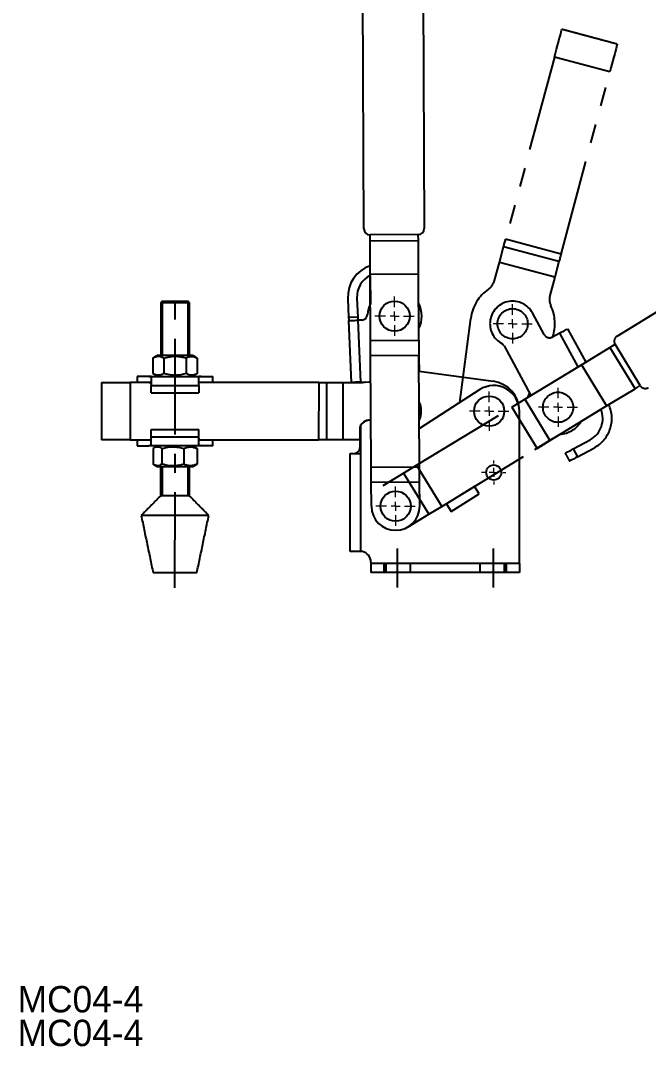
# Model space of a CAD drawing. Header units: millimetres. Extents: x 32 to 447, y 35 to 549.
# Drawn here: x 32.5 to 240.5, y 34.8 to 374.9 of the extents above; entities that cross this region are included whole.
import ezdxf

# ---------------------------------------------------------------- set-up
doc = ezdxf.new("R2010")
doc.units = ezdxf.units.MM
for name, pattern in [('CENTER', [50.8, 31.75, -6.35, 6.35, -6.35]), ('DASHED', [19.05, 12.7, -6.35]), ('PHANTOM', [63.5, 31.75, -6.35, 6.35, -6.35, 6.35, -6.35])]:
    doc.linetypes.add(name, pattern=pattern)
doc.layers.add('CENTER', color=1, linetype='CENTER')
doc.styles.get("Standard").update_dxf_attribs({"font": 'GOTHIC.TTF'})

# ---------------------------------------------------------------- blocks, each defined once
blk = doc.blocks.new('SW_CENTERMARKSYMBOL_0')
at = {"color": 0, "linetype": 'Continuous', "lineweight": 0}
for p, q in [((0, 3), (0, 6.5)), ((-3, 0), (-6.5, 0)), ((0, 0), (-1.5, 0)), ((0, 0), (0, 1.5)), ((0, 0), (0, -1.5)), ((0, 0), (1.5, 0)), ((3, 0), (6.5, 0)), ((0, -3), (0, -6.5))]:
    blk.add_line(p, q, dxfattribs=at)
blk = doc.blocks.new('SW_CENTERMARKSYMBOL_1')
at = {"color": 0, "linetype": 'Continuous', "lineweight": 0}
for p, q in [((0, 3), (0, 6.5)), ((-3, 0), (-6.5, 0)), ((0, 0), (-1.5, 0)), ((0, 0), (0, 1.5)), ((0, 0), (0, -1.5)), ((0, 0), (1.5, 0)), ((3, 0), (6.5, 0)), ((0, -3), (0, -6.5))]:
    blk.add_line(p, q, dxfattribs=at)
blk = doc.blocks.new('SW_CENTERMARKSYMBOL_2')
at = {"color": 0, "linetype": 'Continuous', "lineweight": 0}
for p, q in [((0, 3), (0, 6.5)), ((-3, 0), (-6.5, 0)), ((0, 0), (-1.5, 0)), ((0, 0), (0, 1.5)), ((0, 0), (0, -1.5)), ((0, 0), (1.5, 0)), ((3, 0), (6.5, 0)), ((0, -3), (0, -6.5))]:
    blk.add_line(p, q, dxfattribs=at)
blk = doc.blocks.new('SW_CENTERMARKSYMBOL_3')
at = {"color": 0, "linetype": 'Continuous', "lineweight": 0}
for p, q in [((0, 3), (0, 4)), ((-3, 0), (-4, 0)), ((0, 0), (-1.5, 0)), ((0, 0), (0, 1.5)), ((0, 0), (0, -1.5)), ((0, 0), (1.5, 0)), ((3, 0), (4, 0)), ((0, -3), (0, -4))]:
    blk.add_line(p, q, dxfattribs=at)

msp = doc.modelspace()

# ---------------------------------------------------------------- linework, layer by layer
at = {"color": 7, "linetype": 'Continuous'}
for p, q in [((146.22, 305.83), (145.8, 384.83)), ((146.22, 305.83), (145.8, 384.83)), ((165.8, 384.94), (166.22, 305.94)), ((165.8, 384.94), (166.22, 305.94)), ((164.24, 303.93), (148.24, 303.85)), ((164.24, 303.93), (148.24, 303.85)), ((148.25, 301.85), (148.24, 303.85)), ((148.25, 301.85), (148.24, 303.85)), ((164.25, 301.93), (164.24, 303.93)), ((164.25, 301.93), (164.24, 303.93)), ((148.25, 301.85), (164.25, 301.93)), ((148.25, 301.85), (164.25, 301.93)), ((148.3, 290.85), (148.25, 301.85)), ((164.3, 290.93), (164.25, 301.93)), ((148.3, 290.85), (164.3, 290.93)), ((148.3, 290.85), (164.3, 290.93)), ((148.42, 268.85), (148.3, 290.85)), ((148.42, 268.85), (148.3, 290.85)), ((148.31, 290.38), (148.31, 289.87)), ((148.31, 290.38), (148.31, 289.87)), ((148.31, 289.87), (148.36, 280.97)), ((164.42, 268.93), (164.3, 290.93)), ((140.89, 282.76), (141.16, 276.39)), ((140.89, 282.76), (141.16, 276.39)), ((143.88, 282.89), (144.15, 276.52)), ((143.88, 282.89), (144.15, 276.52)), ((144.15, 276.52), (141.16, 276.39)), ((144.15, 276.52), (141.16, 276.39)), ((145.49, 275.59), (144.2, 275.53)), ((145.49, 275.59), (144.2, 275.53)), ((144.2, 275.53), (145.06, 255.03)), ((144.2, 275.53), (145.06, 255.03)), ((141.2, 275.39), (141.2, 275.41)), ((141.2, 275.39), (141.2, 275.41)), ((142.07, 254.9), (141.2, 275.39)), ((142.07, 254.9), (141.2, 275.39)), ((148.42, 268.85), (164.42, 268.93)), ((148.45, 263.85), (148.42, 268.85)), ((148.45, 263.85), (148.42, 268.85)), ((164.42, 268.93), (164.43, 267.99)), ((164.43, 267.99), (164.45, 262.99)), ((164.43, 267.99), (164.45, 262.99)), ((76.31, 263.01), (76.31, 257.84)), ((76.31, 263.01), (76.31, 257.84)), ((79.98, 263.01), (79.98, 257.84)), ((79.98, 263.01), (79.98, 257.84)), ((87.31, 263.01), (87.31, 257.83)), ((87.31, 263.01), (87.31, 257.83)), ((90.98, 263.01), (90.98, 257.83)), ((90.98, 263.01), (90.98, 257.83)), ((148.45, 263.85), (164.45, 263.93)), ((148.45, 263.85), (164.45, 263.93)), ((148.65, 226.85), (148.45, 263.85)), ((148.65, 226.85), (148.45, 263.85)), ((164.65, 226.93), (164.45, 263.93)), ((164.65, 226.93), (164.45, 263.93)), ((164.45, 262.99), (164.48, 258.61)), ((164.45, 262.99), (164.48, 258.61)), ((164.48, 258.61), (189.05, 255.3)), ((164.48, 258.61), (189.05, 255.3)), ((74.97, 256.92), (92.32, 256.92)), ((74.97, 256.92), (92.32, 256.92)), ((145.06, 255.03), (147.79, 255.15)), ((145.06, 255.03), (147.79, 255.15)), ((145.06, 255.03), (146.85, 255.11)), ((145.06, 255.03), (146.85, 255.11)), ((68.73, 254.93), (68.73, 235.93)), ((75.52, 254.92), (68.73, 254.93)), ((68.73, 254.93), (68.73, 235.93)), ((75.52, 254.92), (68.73, 254.93)), ((75.76, 253.92), (91.53, 253.92)), ((75.76, 251.52), (75.76, 253.92)), ((75.76, 251.52), (75.76, 253.92)), ((91.53, 253.92), (91.53, 251.52)), ((91.53, 253.92), (91.53, 251.52)), ((131.23, 254.91), (91.77, 254.92)), ((131.23, 254.91), (91.77, 254.92)), ((131.23, 254.91), (131.22, 235.91)), ((131.23, 254.91), (131.22, 235.91)), ((133.81, 254.91), (133.8, 235.91)), ((133.81, 254.91), (133.8, 235.91)), ((133.81, 254.91), (139.23, 254.9)), ((133.81, 254.91), (139.23, 254.9)), ((139.23, 254.9), (139.22, 235.9)), ((139.23, 254.9), (139.22, 235.9)), ((139.23, 254.9), (145.44, 254.9)), ((139.23, 254.9), (145.44, 254.9)), ((184.63, 252.55), (164.58, 239.69)), ((75.76, 251.52), (91.53, 251.52)), ((75.76, 251.52), (91.53, 251.52)), ((197.71, 194.89), (197.71, 245.39)), ((75.75, 236.92), (75.75, 239.32)), ((75.75, 239.32), (91.52, 239.32)), ((75.75, 236.92), (75.75, 239.32)), ((75.75, 239.32), (91.52, 239.32)), ((91.52, 236.92), (91.52, 239.32)), ((91.52, 236.92), (91.52, 239.32)), ((144.92, 233.39), (144.92, 239.37)), ((145.23, 231.39), (145.23, 240.71)), ((145.23, 231.39), (145.23, 240.71)), ((68.73, 235.93), (75.51, 235.92)), ((68.73, 235.93), (75.51, 235.92)), ((75.75, 236.92), (91.52, 236.92)), ((91.76, 235.92), (131.22, 235.91)), ((91.76, 235.92), (131.22, 235.91)), ((139.22, 235.9), (133.8, 235.91)), ((139.22, 235.9), (133.8, 235.91)), ((144.92, 235.9), (139.22, 235.9)), ((144.29, 235.9), (139.22, 235.9)), ((92.31, 233.92), (74.96, 233.92)), ((92.31, 233.92), (74.96, 233.92)), ((76.35, 233.01), (76.35, 227.84)), ((76.35, 233.01), (76.35, 227.84)), ((79.25, 233.01), (79.25, 227.84)), ((79.25, 233.01), (79.25, 227.84)), ((86.53, 233.01), (86.53, 227.83)), ((86.53, 233.01), (86.53, 227.83)), ((90.92, 233.01), (90.92, 227.83)), ((90.92, 233.01), (90.92, 227.83)), ((141.71, 198.89), (141.71, 231.39)), ((141.71, 231.39), (142.92, 231.39)), ((141.71, 198.89), (141.71, 231.39)), ((141.71, 231.39), (145.23, 231.39)), ((141.71, 231.39), (141.71, 231.39)), ((141.71, 231.39), (142.92, 231.39)), ((141.71, 198.89), (141.71, 231.39)), ((141.71, 231.39), (145.23, 231.39)), ((145.23, 198.89), (145.23, 231.39)), ((145.23, 198.89), (145.23, 231.39)), ((197.71, 194.89), (197.71, 229.5)), ((197.71, 194.89), (197.71, 229.5)), ((148.65, 226.85), (164.65, 226.93)), ((148.65, 226.85), (164.65, 226.93)), ((148.67, 221.85), (148.65, 226.85)), ((148.67, 221.85), (148.65, 226.85)), ((164.67, 221.93), (164.65, 226.93)), ((164.67, 221.93), (164.65, 226.93)), ((148.67, 221.85), (164.67, 221.93)), ((148.67, 221.85), (164.67, 221.93)), ((148.71, 213.85), (148.67, 221.85)), ((148.71, 213.85), (148.67, 221.85)), ((164.71, 213.93), (164.67, 221.93)), ((164.71, 213.93), (164.67, 221.93)), ((182.85, 220.46), (173.52, 214.63)), ((175.07, 212.16), (184.4, 217.98)), ((184.4, 217.98), (182.85, 220.46)), ((173.52, 214.63), (175.07, 212.16)), ((145.01, 198.89), (141.71, 198.89)), ((145.01, 198.89), (144.71, 198.89)), ((145.23, 198.88), (145.23, 198.89)), ((145.23, 198.88), (145.23, 198.89)), ((148.51, 195.39), (148.51, 194.89)), ((148.51, 195.39), (148.51, 194.89)), ((148.51, 194.89), (148.51, 191.89)), ((153.51, 194.89), (148.51, 194.89)), ((148.51, 194.89), (148.51, 191.89)), ((153.51, 194.89), (148.51, 194.89)), ((153.51, 194.89), (153.51, 191.89)), ((192.71, 194.89), (153.51, 194.89)), ((153.51, 194.89), (153.51, 191.89)), ((192.71, 194.89), (153.51, 194.89)), ((192.71, 194.89), (192.71, 191.89)), ((197.71, 194.89), (192.71, 194.89)), ((192.71, 194.89), (192.71, 191.89)), ((197.71, 194.89), (192.71, 194.89)), ((197.71, 194.89), (197.71, 191.89)), ((197.71, 194.89), (197.71, 191.89)), ((90.87, 191.83), (76.37, 191.83)), ((90.87, 191.83), (76.37, 191.83)), ((153.51, 191.89), (148.51, 191.89)), ((153.51, 191.89), (148.51, 191.89)), ((192.71, 191.89), (153.51, 191.89)), ((192.71, 191.89), (153.51, 191.89)), ((197.71, 191.89), (192.71, 191.89)), ((197.71, 191.89), (192.71, 191.89))]:
    msp.add_line(p, q, dxfattribs=at)
at = {"color": 3, "linetype": 'PHANTOM'}
for p, q in [((209.33, 362.78), (193.16, 302.41)), ((227.69, 357.86), (209.33, 362.78)), ((211.51, 297.49), (227.69, 357.86)), ((230.08, 270.3), (297.54, 311.4)), ((191.09, 294.68), (192.49, 299.92)), ((210.84, 295.01), (192.49, 299.92)), ((211.51, 297.49), (193.16, 302.41)), ((189.48, 288.69), (191.09, 294.68)), ((209.44, 289.77), (191.09, 294.68)), ((210.84, 295.01), (209.44, 289.77)), ((209.44, 289.77), (207.83, 283.77)), ((178.01, 248.31), (181.59, 276.16)), ((205.96, 270.78), (202.07, 277.95)), ((213.71, 272.71), (219.72, 261.64)), ((211.07, 271.28), (208.67, 269.97)), ((217.15, 260.08), (211.07, 271.28)), ((192.65, 267.01), (201.56, 250.58)), ((218.31, 260.78), (227.7, 266.51)), ((227.7, 266.51), (229.41, 267.55)), ((227.7, 266.51), (236.03, 252.84)), ((237.74, 253.89), (229.41, 267.55)), ((199.52, 249.34), (218.31, 260.78)), ((218.31, 260.78), (226.63, 247.12)), ((226.63, 247.12), (236.03, 252.84)), ((236.03, 252.84), (237.74, 253.89)), ((195.25, 246.74), (199.52, 249.34)), ((199.52, 249.34), (207.85, 235.67)), ((201.09, 251.46), (200.43, 249.89)), ((163.65, 227.49), (195.25, 246.74)), ((195.25, 246.74), (203.58, 233.07)), ((207.85, 235.67), (226.63, 247.12)), ((224.75, 245.97), (218.2, 241.98)), ((207.04, 235.18), (202.77, 232.58)), ((203.58, 233.07), (207.85, 235.67)), ((211.16, 237.69), (207.04, 235.18)), ((215.54, 232.87), (221.16, 235.93)), ((171.98, 213.82), (203.58, 233.07)), ((215.54, 232.87), (216.97, 230.24)), ((216.97, 230.24), (222.59, 233.29)), ((152.55, 220.72), (159.38, 224.88)), ((159.38, 224.88), (163.65, 227.49)), ((159.38, 224.88), (167.71, 211.22)), ((163.65, 227.49), (171.98, 213.82)), ((160.88, 207.06), (167.71, 211.22)), ((167.71, 211.22), (171.98, 213.82))]:
    msp.add_line(p, q, dxfattribs=at)
at = {"color": 3, "linetype": 'Continuous'}
for p, q in [((79.39, 281.83), (79.39, 263.95)), ((87.91, 281.83), (87.91, 263.95)), ((79.39, 226.92), (79.39, 217.41)), ((87.91, 226.92), (87.91, 217.33))]:
    msp.add_line(p, q, dxfattribs=at)
at = {"color": 3, "linetype": 'DASHED'}
for p, q in [((152.86, 194.89), (152.86, 191.89)), ((161.56, 194.89), (161.56, 191.89)), ((184.66, 194.89), (184.66, 191.89)), ((193.36, 194.89), (193.36, 191.89))]:
    msp.add_line(p, q, dxfattribs=at)
at = {"color": 3, "linetype": 'PHANTOM', "flags": 128}
for points in [[(209.33, 362.78), (209.68, 364.09), (210.03, 365.37), (210.36, 366.59), (210.66, 367.74), (210.94, 368.79), (211.19, 369.71), (211.4, 370.5), (211.57, 371.13), (211.69, 371.58), (211.77, 371.86), (211.79, 371.96)], [(230.15, 367.04), (230.12, 366.95), (230.05, 366.67), (229.92, 366.21), (229.76, 365.58), (229.54, 364.8), (229.3, 363.87), (229.02, 362.82), (228.71, 361.67), (228.38, 360.45), (228.04, 359.17), (227.69, 357.86)], [(192.49, 299.92), (192.56, 300.19), (192.64, 300.48), (192.72, 300.77), (192.8, 301.09), (192.89, 301.41), (192.98, 301.74), (193.07, 302.07), (193.16, 302.41)], [(211.51, 297.49), (211.42, 297.16), (211.33, 296.82), (211.24, 296.49), (211.16, 296.17), (211.07, 295.86), (210.99, 295.56), (210.92, 295.27), (210.84, 295.01)], [(211.07, 271.28), (211.59, 271.56), (212.08, 271.82), (212.54, 272.07), (212.94, 272.29), (213.27, 272.47), (213.51, 272.6), (213.66, 272.68), (213.71, 272.71)], [(212.9, 231.44), (212.99, 231.49), (213.25, 231.63), (213.67, 231.86), (214.22, 232.16), (214.85, 232.5), (215.54, 232.87)], [(216.97, 230.24), (216.28, 229.87), (215.65, 229.52), (215.1, 229.22), (214.68, 229), (214.42, 228.85), (214.33, 228.8)]]:
    msp.add_lwpolyline(points, dxfattribs=at)
at = {"color": 7, "linetype": 'Continuous', "flags": 128}
for points in [[(83.65, 281.33), (82.72, 281.33), (81.83, 281.33), (81, 281.33), (80.28, 281.33), (79.69, 281.33), (79.25, 281.33), (78.98, 281.33), (78.89, 281.33)], [(83.65, 281.33), (82.72, 281.33), (81.83, 281.33), (81, 281.33), (80.28, 281.33), (79.69, 281.33), (79.25, 281.33), (78.98, 281.33), (78.89, 281.33)], [(79.39, 281.83), (79.44, 281.83), (79.65, 281.83), (80.03, 281.83), (80.56, 281.83), (81.22, 281.83), (81.97, 281.83), (82.79, 281.83), (83.65, 281.83)], [(79.39, 281.83), (79.41, 281.83), (79.6, 281.83), (79.96, 281.83), (80.48, 281.83), (81.15, 281.83), (81.92, 281.83), (82.76, 281.83), (83.65, 281.83)], [(83.65, 281.83), (84.51, 281.83), (85.33, 281.83), (86.09, 281.83), (86.74, 281.83), (87.27, 281.83), (87.65, 281.83), (87.86, 281.83), (87.91, 281.83)], [(83.65, 281.83), (84.54, 281.83), (85.38, 281.83), (86.16, 281.83), (86.82, 281.83), (87.34, 281.83), (87.7, 281.83), (87.89, 281.83), (87.91, 281.83)], [(88.41, 281.33), (88.32, 281.33), (88.05, 281.33), (87.61, 281.33), (87.02, 281.33), (86.3, 281.33), (85.47, 281.33), (84.58, 281.33), (83.65, 281.33)], [(88.41, 281.33), (88.32, 281.33), (88.05, 281.33), (87.61, 281.33), (87.02, 281.33), (86.3, 281.33), (85.47, 281.33), (84.58, 281.33), (83.65, 281.33)], [(141.16, 276.39), (141.16, 276.2), (141.17, 276.01), (141.18, 275.84), (141.19, 275.69), (141.19, 275.56), (141.2, 275.47), (141.2, 275.41), (141.2, 275.41)], [(141.16, 276.39), (141.16, 276.2), (141.17, 276.01), (141.18, 275.84), (141.19, 275.69), (141.19, 275.56), (141.2, 275.47), (141.2, 275.41), (141.2, 275.41)], [(141.2, 275.41), (141.26, 275.41), (141.43, 275.41), (141.7, 275.43), (142.08, 275.44), (142.53, 275.46), (143.05, 275.48), (143.61, 275.51), (144.2, 275.53)], [(141.2, 275.41), (141.26, 275.41), (141.43, 275.41), (141.7, 275.43), (142.08, 275.44), (142.53, 275.46), (143.05, 275.48), (143.61, 275.51), (144.2, 275.53)], [(144.15, 276.52), (144.16, 276.32), (144.17, 276.14), (144.18, 275.96), (144.18, 275.81), (144.19, 275.69), (144.19, 275.6), (144.2, 275.54), (144.2, 275.53)], [(144.15, 276.52), (144.16, 276.32), (144.17, 276.14), (144.18, 275.96), (144.18, 275.81), (144.19, 275.69), (144.19, 275.6), (144.2, 275.54), (144.2, 275.53)], [(77.9, 263.92), (77.98, 263.92), (78.24, 263.92), (78.67, 263.92), (79.24, 263.92), (79.95, 263.92), (80.77, 263.92), (81.68, 263.92), (82.65, 263.92), (83.65, 263.92), (84.64, 263.92), (85.61, 263.92), (86.52, 263.92), (87.34, 263.92), (88.05, 263.92), (88.62, 263.92), (89.05, 263.92), (89.31, 263.92), (89.4, 263.92), (89.4, 263.92)], [(77.9, 263.92), (77.9, 263.92), (78.04, 263.92), (78.36, 263.92), (78.85, 263.92), (79.49, 263.92), (80.27, 263.92), (81.15, 263.92), (82.12, 263.92), (83.13, 263.92), (84.16, 263.92), (85.18, 263.92), (86.14, 263.92), (87.03, 263.92), (87.8, 263.92), (88.44, 263.92), (88.93, 263.92), (89.25, 263.92), (89.39, 263.92), (89.4, 263.92)], [(74.97, 256.92), (73.92, 256.93), (73.03, 256.93), (72.3, 256.93), (71.74, 256.93), (71.36, 256.93), (71.17, 256.93), (71.14, 256.93)], [(74.97, 256.92), (73.92, 256.93), (73.03, 256.93), (72.3, 256.93), (71.74, 256.93), (71.36, 256.93), (71.17, 256.93), (71.14, 256.93)], [(75.76, 256.84), (75.76, 256.68), (75.76, 256.45), (75.76, 256.15), (75.76, 255.78), (75.76, 255.36), (75.76, 254.91), (75.76, 254.42), (75.76, 253.92)], [(75.76, 256.84), (75.76, 256.68), (75.76, 256.45), (75.76, 256.15), (75.76, 255.78), (75.76, 255.36), (75.76, 254.91), (75.76, 254.42), (75.76, 253.92)], [(91.53, 253.92), (91.53, 254.42), (91.53, 254.9), (91.53, 255.36), (91.53, 255.78), (91.53, 256.14), (91.53, 256.45), (91.53, 256.68), (91.53, 256.84)], [(91.53, 253.92), (91.53, 254.42), (91.53, 254.9), (91.53, 255.36), (91.53, 255.78), (91.53, 256.14), (91.53, 256.45), (91.53, 256.68), (91.53, 256.84)], [(92.32, 256.92), (93.36, 256.92), (94.26, 256.92), (94.99, 256.92), (95.55, 256.92), (95.93, 256.92), (96.12, 256.92), (96.14, 256.92)], [(92.32, 256.92), (93.36, 256.92), (94.26, 256.92), (94.99, 256.92), (95.55, 256.92), (95.93, 256.92), (96.12, 256.92), (96.14, 256.92)], [(147.79, 255.15), (148.18, 255.12), (148.5, 255.05)], [(147.79, 255.15), (148.18, 255.12), (148.5, 255.05)], [(59.23, 254.93), (59.25, 254.93), (59.43, 254.93), (59.78, 254.93), (60.3, 254.93), (60.97, 254.93), (61.79, 254.93), (62.74, 254.93), (63.8, 254.93), (64.95, 254.93), (66.17, 254.93), (67.44, 254.93), (68.73, 254.93)], [(59.23, 254.93), (59.33, 254.93), (59.62, 254.93), (60.09, 254.93), (60.74, 254.93), (61.55, 254.93), (62.51, 254.93), (63.6, 254.93), (64.78, 254.93), (66.05, 254.93), (67.38, 254.93), (68.73, 254.93)], [(131.23, 254.91), (131.58, 254.91), (131.93, 254.91), (132.27, 254.91), (132.6, 254.91), (132.92, 254.91), (133.23, 254.91), (133.53, 254.91), (133.81, 254.91)], [(131.23, 254.91), (131.58, 254.91), (131.93, 254.91), (132.27, 254.91), (132.6, 254.91), (132.92, 254.91), (133.23, 254.91), (133.53, 254.91), (133.81, 254.91)], [(145.06, 255.03), (144.48, 255.01), (143.92, 254.98), (143.4, 254.96), (142.94, 254.94), (142.57, 254.92), (142.29, 254.91), (142.12, 254.91), (142.07, 254.9)], [(145.06, 255.03), (144.48, 255.01), (143.92, 254.98), (143.4, 254.96), (142.94, 254.94), (142.57, 254.92), (142.29, 254.91), (142.12, 254.91), (142.07, 254.9)], [(68.73, 235.93), (67.43, 235.93), (66.16, 235.93), (64.94, 235.93), (63.79, 235.93), (62.73, 235.93), (61.78, 235.93), (60.96, 235.93), (60.29, 235.93), (59.77, 235.93), (59.42, 235.93), (59.25, 235.93), (59.23, 235.93)], [(68.73, 235.93), (67.37, 235.93), (66.05, 235.93), (64.78, 235.93), (63.59, 235.93), (62.5, 235.93), (61.55, 235.93), (60.73, 235.93), (60.08, 235.93), (59.61, 235.93), (59.32, 235.93), (59.23, 235.93)], [(75.75, 234.01), (75.75, 234.16), (75.75, 234.4), (75.75, 234.7), (75.75, 235.07), (75.75, 235.48), (75.75, 235.94), (75.75, 236.43), (75.75, 236.92)], [(75.75, 234.01), (75.75, 234.16), (75.75, 234.4), (75.75, 234.7), (75.75, 235.07), (75.75, 235.48), (75.75, 235.94), (75.75, 236.43), (75.75, 236.92)], [(91.52, 234), (91.52, 234.16), (91.52, 234.39), (91.52, 234.7), (91.52, 235.06), (91.52, 235.48), (91.52, 235.94), (91.52, 236.42), (91.52, 236.92)], [(91.52, 234), (91.52, 234.16), (91.52, 234.39), (91.52, 234.7), (91.52, 235.06), (91.52, 235.48), (91.52, 235.94), (91.52, 236.42), (91.52, 236.92)], [(133.8, 235.91), (133.52, 235.91), (133.23, 235.91), (132.92, 235.91), (132.6, 235.91), (132.26, 235.91), (131.92, 235.91), (131.57, 235.91), (131.22, 235.91)], [(133.8, 235.91), (133.52, 235.91), (133.23, 235.91), (132.92, 235.91), (132.6, 235.91), (132.26, 235.91), (131.92, 235.91), (131.57, 235.91), (131.22, 235.91)], [(71.14, 233.93), (71.16, 233.93), (71.35, 233.93), (71.73, 233.93), (72.29, 233.93), (73.02, 233.93), (73.92, 233.93), (74.96, 233.92)], [(71.14, 233.93), (71.16, 233.93), (71.35, 233.93), (71.73, 233.93), (72.29, 233.93), (73.02, 233.93), (73.92, 233.93), (74.96, 233.92)], [(96.14, 233.92), (96.11, 233.92), (95.92, 233.92), (95.54, 233.92), (94.98, 233.92), (94.25, 233.92), (93.35, 233.92), (92.31, 233.92)], [(96.14, 233.92), (96.11, 233.92), (95.92, 233.92), (95.54, 233.92), (94.98, 233.92), (94.25, 233.92), (93.35, 233.92), (92.31, 233.92)], [(82.96, 226.92), (81.98, 226.92), (81.05, 226.92), (80.2, 226.92), (79.45, 226.92), (78.83, 226.92), (78.35, 226.92), (78.04, 226.92), (77.89, 226.92), (77.88, 226.92)], [(82.96, 226.92), (81.95, 226.92), (81, 226.92), (80.13, 226.92), (79.37, 226.92), (78.75, 226.92), (78.29, 226.92), (77.99, 226.92), (77.88, 226.92), (77.88, 226.92)], [(89.38, 226.92), (89.34, 226.92), (89.14, 226.92), (88.77, 226.92), (88.24, 226.92), (87.58, 226.92), (86.79, 226.92), (85.91, 226.92), (84.95, 226.92), (83.96, 226.92), (82.96, 226.92)], [(89.38, 226.92), (89.37, 226.92), (89.2, 226.92), (88.86, 226.92), (88.34, 226.92), (87.68, 226.92), (86.88, 226.92), (85.98, 226.92), (85.01, 226.92), (83.99, 226.92), (82.96, 226.92)], [(88.39, 217.33), (88.3, 217.33), (88.03, 217.33), (87.59, 217.33), (87, 217.33), (86.28, 217.33), (85.45, 217.33), (84.56, 217.33), (83.63, 217.33), (82.7, 217.33), (81.81, 217.33), (80.98, 217.33), (80.26, 217.33), (79.67, 217.33), (79.23, 217.33), (78.96, 217.33), (78.87, 217.33)], [(88.39, 217.33), (88.3, 217.33), (88.03, 217.33), (87.59, 217.33), (87, 217.33), (86.28, 217.33), (85.45, 217.33), (84.56, 217.33), (83.63, 217.33), (82.7, 217.33), (81.81, 217.33), (80.98, 217.33), (80.26, 217.33), (79.67, 217.33), (79.23, 217.33), (78.96, 217.33), (78.87, 217.33)], [(94.83, 210.83), (94.81, 210.83), (94.63, 210.83), (94.28, 210.83), (93.76, 210.83), (93.08, 210.83), (92.26, 210.83), (91.3, 210.83), (90.21, 210.83), (89.02, 210.83), (87.75, 210.83), (86.41, 210.83), (85.03, 210.83), (83.63, 210.83), (82.22, 210.83), (80.84, 210.83), (79.51, 210.83), (78.23, 210.83), (77.05, 210.83), (75.96, 210.83), (75, 210.83), (74.17, 210.83), (73.49, 210.83), (72.98, 210.83), (72.63, 210.83), (72.45, 210.83), (72.43, 210.83)], [(94.83, 210.83), (94.78, 210.83), (94.55, 210.83), (94.14, 210.83), (93.56, 210.83), (92.81, 210.83), (91.92, 210.83), (90.89, 210.83), (89.74, 210.83), (88.49, 210.83), (87.16, 210.83), (85.77, 210.83), (84.35, 210.83), (82.91, 210.83), (81.49, 210.83), (80.1, 210.83), (78.77, 210.83), (77.52, 210.83), (76.37, 210.83), (75.34, 210.83), (74.44, 210.83), (73.7, 210.83), (73.12, 210.83), (72.71, 210.83), (72.48, 210.83), (72.43, 210.83)]]:
    msp.add_lwpolyline(points, dxfattribs=at)
at = {"color": 7, "linetype": 'Continuous'}
for centre, radius in [((156.38, 276.89), 5), ((156.38, 276.89), 5), ((187.71, 245.39), 5), ((189.22, 225.07), 2.5), ((156.71, 213.89), 5), ((156.71, 213.89), 5), ((156.71, 213.89), 5)]:
    msp.add_circle(centre, radius, dxfattribs=at)
at = {"color": 3, "linetype": 'PHANTOM'}
for centre in [(195.48, 274.37), (210.52, 246.67)]:
    msp.add_circle(centre, 5, dxfattribs=at)
at = {"color": 7, "linetype": 'Continuous'}
for centre, radius, start, end in [((148.22, 305.85), 2, 180.305, 270.305), ((148.22, 305.85), 2, 180.305, 270.305), ((164.22, 305.93), 2, 270.305, 0.305), ((164.22, 305.93), 2, 270.305, 0.305), ((151.88, 283.22), 11, 109.0338, 182.4227), ((151.88, 283.22), 11, 109.0338, 182.4227), ((151.88, 283.22), 8, 116.5044, 182.4227), ((151.88, 283.22), 8, 116.5044, 182.4227), ((156.38, 276.89), 9, 153.039, 176.3693), ((156.38, 276.89), 9, 153.039, 176.3693), ((156.38, 276.89), 9, 333.039, 27.5711), ((156.38, 276.89), 9, 333.039, 27.5711), ((145.4, 277.58), 2, 272.4227, 356.3693), ((145.4, 277.58), 2, 272.4227, 356.3693), ((145.44, 259.9), 5, 269.9819, 286.4035), ((145.44, 259.9), 5, 269.9819, 286.4035), ((187.71, 245.39), 10, 359.9162, 82.3196), ((189.21, 245.39), 8.5, 0, 122.6689), ((157.71, 245.4), 7.5, 336.0011, 24.609), ((157.71, 245.4), 7.5, 336.0011, 24.609), ((147.91, 239.37), 3, 77.5187, 153.3454), ((147.92, 239.37), 3, 77.5665, 137.2431), ((156.71, 213.89), 8, 180.305, 0.305), ((156.71, 213.89), 8, 180.305, 0.305), ((145.01, 195.39), 3.5, 0, 78.463)]:
    msp.add_arc(centre, radius, start, end, dxfattribs=at)
at = {"color": 3, "linetype": 'PHANTOM'}
for centre, radius, start, end in [((195.48, 274.37), 14, 124.7458, 172.6623), ((184.65, 289.98), 5, 304.7458, 345), ((212.67, 282.47), 5, 165, 205.2542), ((195.48, 274.37), 7.5, 28.4944, 241.1313), ((195.48, 274.37), 14, 341.9882, 25.2542), ((207.72, 271.73), 2, 208.4944, 298.4944), ((231.12, 268.59), 2, 121.353, 211.353), ((190.89, 266.05), 2, 28.4944, 61.1313), ((239.44, 254.93), 2, 211.353, 301.353), ((217.34, 242.96), 8, 298.4944, 22.1667), ((217.34, 242.96), 11, 298.4944, 24.6856), ((210.52, 246.67), 9, 274.087, 328.6191)]:
    msp.add_arc(centre, radius, start, end, dxfattribs=at)
for points in [[(230.15, 367.04), (211.79, 371.96)], [(212.9, 231.44), (214.33, 228.8)]]:
    msp.add_open_spline(points, degree=1, dxfattribs=at)
at = {"color": 7, "linetype": 'Continuous'}
for points, degree in [([(78.89, 281.33), (78.88, 263.92)], 1), ([(78.89, 281.33), (78.88, 263.92)], 1), ([(79.39, 281.83), (78.89, 281.33)], 1), ([(79.39, 281.83), (78.89, 281.33)], 1), ([(88.41, 281.33), (87.91, 281.83)], 1), ([(88.41, 281.33), (87.91, 281.83)], 1), ([(88.41, 263.92), (88.41, 281.33)], 1), ([(88.41, 263.92), (88.41, 281.33)], 1), ([(77.9, 263.92), (76.31, 263.01)], 1), ([(77.9, 263.92), (76.31, 263.01)], 1), ([(90.98, 263.01), (89.4, 263.92)], 1), ([(90.98, 263.01), (89.4, 263.92)], 1), ([(71.14, 256.93), (71.14, 254.93)], 1), ([(71.14, 256.93), (71.14, 254.93)], 1), ([(75.76, 256.84), (74.97, 256.92)], 1), ([(75.76, 256.84), (74.97, 256.92)], 1), ([(76.31, 257.84), (77.89, 256.92)], 1), ([(76.31, 257.84), (77.89, 256.92)], 1), ([(89.39, 256.92), (90.98, 257.83)], 1), ([(89.39, 256.92), (90.98, 257.83)], 1), ([(92.32, 256.92), (91.53, 256.84)], 1), ([(92.32, 256.92), (91.53, 256.84)], 1), ([(96.14, 254.92), (96.14, 256.92)], 1), ([(96.14, 254.92), (96.14, 256.92)], 1), ([(59.23, 254.93), (59.23, 235.93)], 1), ([(59.23, 254.93), (59.23, 235.93)], 1), ([(71.14, 235.93), (71.14, 233.93)], 1), ([(71.14, 235.93), (71.14, 233.93)], 1), ([(96.14, 233.92), (96.14, 235.92)], 1), ([(96.14, 233.92), (96.14, 235.92)], 1), ([(75.75, 234.01), (74.96, 233.92)], 1), ([(75.75, 234.01), (74.96, 233.92)], 1), ([(77.89, 233.92), (76.71, 233.24)], 1), ([(77.89, 233.92), (76.71, 233.24)], 1), ([(90.56, 233.24), (89.39, 233.92)], 1), ([(90.56, 233.24), (89.39, 233.92)], 1), ([(90.92, 233.01), (90.55, 233.22)], 1), ([(90.92, 233.01), (90.55, 233.22)], 1), ([(92.31, 233.92), (91.52, 234)], 1), ([(92.31, 233.92), (91.52, 234)], 1), ([(76.71, 227.6), (77.88, 226.92)], 1), ([(76.71, 227.6), (77.88, 226.92)], 1), ([(78.87, 226.92), (78.87, 217.33)], 1), ([(78.87, 226.92), (78.87, 217.33)], 1), ([(88.39, 217.33), (88.4, 226.92)], 1), ([(88.39, 217.33), (88.4, 226.92)], 1), ([(89.38, 226.92), (90.56, 227.6)], 1), ([(89.38, 226.92), (90.56, 227.6)], 1), ([(90.55, 227.62), (90.92, 227.83)], 1), ([(90.55, 227.62), (90.92, 227.83)], 1), ([(78.87, 217.33), (72.43, 210.83)], 1), ([(78.87, 217.33), (72.43, 210.83)], 1), ([(94.83, 210.83), (88.39, 217.33)], 1), ([(94.83, 210.83), (88.39, 217.33)], 1), ([(72.43, 210.83), (76.37, 191.83)], 1), ([(72.43, 210.83), (76.37, 191.83)], 1), ([(90.87, 191.83), (94.83, 210.83)], 1), ([(90.87, 191.83), (94.83, 210.83)], 1), ([(145.71, 198.82), (145.48, 198.87), (145.25, 198.89), (145.01, 198.89)], 3), ([(145.71, 198.82), (145.48, 198.87), (145.25, 198.89), (145.01, 198.89)], 3)]:
    msp.add_open_spline(points, degree=degree, dxfattribs=at)
for points, knots in [([(76.31, 263.01), (76.63, 263.17), (77.27, 263.51), (78.23, 263.63), (79.14, 263.45), (79.7, 263.16), (79.98, 263.01)], [0, 0, 0, 0, 0.264602, 0.534942, 0.76534, 1, 1, 1, 1]), ([(76.31, 263.01), (76.63, 263.17), (77.27, 263.51), (78.23, 263.63), (79.14, 263.45), (79.7, 263.16), (79.98, 263.01)], [0, 0, 0, 0, 0.264602, 0.534942, 0.76534, 1, 1, 1, 1]), ([(79.98, 263.01), (80.87, 263.23), (82.37, 263.6), (84.56, 263.59), (86.11, 263.34), (87.02, 263.09), (87.31, 263.01)], [0, 0, 0, 0, 0.370444, 0.620522, 0.877351, 1, 1, 1, 1]), ([(79.98, 263.01), (80.87, 263.23), (82.37, 263.6), (84.56, 263.59), (86.11, 263.34), (87.02, 263.09), (87.31, 263.01)], [0, 0, 0, 0, 0.370444, 0.620522, 0.877351, 1, 1, 1, 1]), ([(87.31, 263.01), (87.63, 263.17), (88.27, 263.5), (89.23, 263.62), (90.14, 263.44), (90.7, 263.15), (90.98, 263.01)], [0, 0, 0, 0, 0.264602, 0.534942, 0.76534, 1, 1, 1, 1]), ([(87.31, 263.01), (87.63, 263.17), (88.27, 263.5), (89.23, 263.62), (90.14, 263.44), (90.7, 263.15), (90.98, 263.01)], [0, 0, 0, 0, 0.264602, 0.534942, 0.76534, 1, 1, 1, 1]), ([(79.98, 257.84), (79.66, 257.67), (79.02, 257.34), (78.06, 257.22), (77.15, 257.4), (76.59, 257.69), (76.31, 257.84)], [0, 0, 0, 0, 0.264602, 0.534941, 0.76534, 1, 1, 1, 1]), ([(79.98, 257.84), (79.66, 257.67), (79.02, 257.34), (78.06, 257.22), (77.15, 257.4), (76.59, 257.69), (76.31, 257.84)], [0, 0, 0, 0, 0.264602, 0.534941, 0.76534, 1, 1, 1, 1]), ([(87.31, 257.83), (87.02, 257.76), (86.13, 257.51), (84.59, 257.26), (82.39, 257.24), (80.88, 257.62), (79.98, 257.84)], [0, 0, 0, 0, 0.121349, 0.371893, 0.628527, 1, 1, 1, 1]), ([(87.31, 257.83), (87.02, 257.76), (86.13, 257.51), (84.59, 257.26), (82.39, 257.24), (80.88, 257.62), (79.98, 257.84)], [0, 0, 0, 0, 0.121349, 0.371893, 0.628527, 1, 1, 1, 1]), ([(90.98, 257.83), (90.66, 257.67), (90.01, 257.34), (89.06, 257.22), (88.15, 257.4), (87.59, 257.69), (87.31, 257.83)], [0, 0, 0, 0, 0.264602, 0.534941, 0.76534, 1, 1, 1, 1]), ([(90.98, 257.83), (90.66, 257.67), (90.01, 257.34), (89.06, 257.22), (88.15, 257.4), (87.59, 257.69), (87.31, 257.83)], [0, 0, 0, 0, 0.264602, 0.534941, 0.76534, 1, 1, 1, 1]), ([(75.76, 254.33), (75.69, 254.44), (75.62, 254.56), (75.52, 254.62), (75.52, 254.62)], [0, 0, 0, 0, 0.935953, 1, 1, 1, 1]), ([(75.76, 254.33), (75.69, 254.44), (75.62, 254.56), (75.52, 254.62), (75.52, 254.62)], [0, 0, 0, 0, 0.935953, 1, 1, 1, 1]), ([(91.53, 254.32), (91.59, 254.43), (91.66, 254.55), (91.76, 254.61), (91.77, 254.61)], [0, 0, 0, 0, 0.935944, 1, 1, 1, 1]), ([(91.53, 254.32), (91.59, 254.43), (91.66, 254.55), (91.76, 254.61), (91.77, 254.61)], [0, 0, 0, 0, 0.935944, 1, 1, 1, 1]), ([(144.92, 239.37), (144.92, 239.56), (144.93, 239.74), (145, 240.11), (145.06, 240.29), (145.19, 240.64), (145.28, 240.8), (145.47, 241.12), (145.59, 241.27), (145.71, 241.41)], [0, 0, 0, 0, 0.25, 0.25, 0.5, 0.5, 0.75, 0.75, 1, 1, 1, 1]), ([(144.92, 239.37), (144.92, 239.56), (144.93, 239.74), (145, 240.11), (145.06, 240.29), (145.19, 240.64), (145.28, 240.8), (145.47, 241.12), (145.59, 241.27), (145.71, 241.41)], [0, 0, 0, 0, 0.25, 0.25, 0.5, 0.5, 0.75, 0.75, 1, 1, 1, 1]), ([(75.75, 236.52), (75.69, 236.41), (75.62, 236.29), (75.52, 236.23), (75.51, 236.23)], [0, 0, 0, 0, 0.935956, 1, 1, 1, 1]), ([(75.75, 236.52), (75.69, 236.41), (75.62, 236.29), (75.52, 236.23), (75.51, 236.23)], [0, 0, 0, 0, 0.935956, 1, 1, 1, 1]), ([(91.76, 236.23), (91.75, 236.24), (91.65, 236.31), (91.58, 236.42), (91.52, 236.52)], [0, 0, 0, 0, 0.192819, 1, 1, 1, 1]), ([(91.76, 236.23), (91.75, 236.24), (91.65, 236.31), (91.58, 236.42), (91.52, 236.52)], [0, 0, 0, 0, 0.192819, 1, 1, 1, 1]), ([(76.35, 233.01), (76.61, 233.17), (77.11, 233.51), (77.87, 233.63), (78.59, 233.45), (79.03, 233.16), (79.25, 233.01)], [0, 0, 0, 0, 0.264602, 0.534942, 0.76534, 1, 1, 1, 1]), ([(76.35, 233.01), (76.61, 233.17), (77.11, 233.51), (77.87, 233.63), (78.59, 233.45), (79.03, 233.16), (79.25, 233.01)], [0, 0, 0, 0, 0.264602, 0.534942, 0.76534, 1, 1, 1, 1]), ([(79.25, 233.01), (80.14, 233.23), (81.63, 233.6), (83.81, 233.59), (85.34, 233.34), (86.24, 233.09), (86.53, 233.01)], [0, 0, 0, 0, 0.370442, 0.620522, 0.877351, 1, 1, 1, 1]), ([(79.25, 233.01), (80.14, 233.23), (81.63, 233.6), (83.81, 233.59), (85.34, 233.34), (86.24, 233.09), (86.53, 233.01)], [0, 0, 0, 0, 0.370442, 0.620522, 0.877351, 1, 1, 1, 1]), ([(86.53, 233.01), (86.91, 233.17), (87.68, 233.5), (88.82, 233.62), (89.91, 233.44), (90.58, 233.15), (90.92, 233.01)], [0, 0, 0, 0, 0.264602, 0.534942, 0.76534, 1, 1, 1, 1]), ([(86.53, 233.01), (86.91, 233.17), (87.68, 233.5), (88.82, 233.62), (89.91, 233.44), (90.58, 233.15), (90.92, 233.01)], [0, 0, 0, 0, 0.264602, 0.534942, 0.76534, 1, 1, 1, 1]), ([(142.92, 231.39), (143.02, 231.39), (143.13, 231.4), (143.35, 231.43), (143.46, 231.46), (143.69, 231.54), (143.81, 231.59), (144.03, 231.72), (144.14, 231.8), (144.45, 232.07), (144.62, 232.3), (144.8, 232.69), (144.84, 232.83), (144.9, 233.1), (144.92, 233.25), (144.92, 233.39)], [0, 0, 0, 0, 0.125, 0.125, 0.25, 0.25, 0.375, 0.375, 0.5, 0.5, 0.75, 0.75, 0.875, 0.875, 1, 1, 1, 1]), ([(142.92, 231.39), (143.02, 231.39), (143.13, 231.4), (143.35, 231.43), (143.46, 231.46), (143.69, 231.54), (143.81, 231.59), (144.03, 231.72), (144.14, 231.8), (144.45, 232.07), (144.62, 232.3), (144.8, 232.69), (144.84, 232.83), (144.9, 233.1), (144.92, 233.25), (144.92, 233.39)], [0, 0, 0, 0, 0.125, 0.125, 0.25, 0.25, 0.375, 0.375, 0.5, 0.5, 0.75, 0.75, 0.875, 0.875, 1, 1, 1, 1]), ([(144.71, 232.51), (144.71, 232.51), (144.73, 232.54), (144.78, 232.66), (144.81, 232.73), (144.86, 232.9), (144.88, 233), (144.91, 233.19), (144.92, 233.29), (144.92, 233.39)], [0, 0, 0, 0, 0.25, 0.25, 0.5, 0.5, 0.75, 0.75, 1, 1, 1, 1]), ([(79.25, 227.84), (79, 227.67), (78.49, 227.34), (77.74, 227.22), (77.02, 227.4), (76.57, 227.69), (76.35, 227.84)], [0, 0, 0, 0, 0.264602, 0.534941, 0.76534, 1, 1, 1, 1]), ([(79.25, 227.84), (79, 227.67), (78.49, 227.34), (77.74, 227.22), (77.02, 227.4), (76.57, 227.69), (76.35, 227.84)], [0, 0, 0, 0, 0.264602, 0.534941, 0.76534, 1, 1, 1, 1]), ([(86.53, 227.83), (86.24, 227.76), (85.36, 227.51), (83.83, 227.26), (81.65, 227.24), (80.14, 227.62), (79.25, 227.84)], [0, 0, 0, 0, 0.121349, 0.371893, 0.628526, 1, 1, 1, 1]), ([(86.53, 227.83), (86.24, 227.76), (85.36, 227.51), (83.83, 227.26), (81.65, 227.24), (80.14, 227.62), (79.25, 227.84)], [0, 0, 0, 0, 0.121349, 0.371893, 0.628526, 1, 1, 1, 1]), ([(90.92, 227.83), (90.54, 227.67), (89.77, 227.34), (88.63, 227.22), (87.54, 227.4), (86.87, 227.69), (86.53, 227.83)], [0, 0, 0, 0, 0.264602, 0.534942, 0.76534, 1, 1, 1, 1]), ([(90.92, 227.83), (90.54, 227.67), (89.77, 227.34), (88.63, 227.22), (87.54, 227.4), (86.87, 227.69), (86.53, 227.83)], [0, 0, 0, 0, 0.264602, 0.534942, 0.76534, 1, 1, 1, 1])]:
    msp.add_open_spline(points, degree=3, knots=knots, dxfattribs=at)
at = {"layer": 'CENTER', "color": 1, "linetype": 'CENTER'}
for p, q in [((83.62, 186.83), (83.65, 286.83)), ((157.21, 199.89), (157.21, 186.89)), ((189.01, 199.89), (189.01, 186.89))]:
    msp.add_line(p, q, dxfattribs=at)

# ---------------------------------------------------------------- block references
for name, p in [('SW_CENTERMARKSYMBOL_0', (156.38, 276.89)), ('SW_CENTERMARKSYMBOL_1', (195.48, 274.37)), ('SW_CENTERMARKSYMBOL_2', (187.71, 245.39)), ('SW_CENTERMARKSYMBOL_0', (210.52, 246.67)), ('SW_CENTERMARKSYMBOL_3', (189.22, 225.07)), ('SW_CENTERMARKSYMBOL_1', (156.71, 213.89))]:
    msp.add_blockref(name, p, dxfattribs=at)

# ---------------------------------------------------------------- texts
at = {"color": 7, "linetype": 'Continuous', "char_height": 8.75, "width": 421.1871, "attachment_point": 1}
for insert in [(31.49, 54.83), (31.49, 43.66)]:
    msp.add_mtext('MC04-4', dxfattribs=dict(at, insert=insert))

doc.saveas('drawing.dxf')
